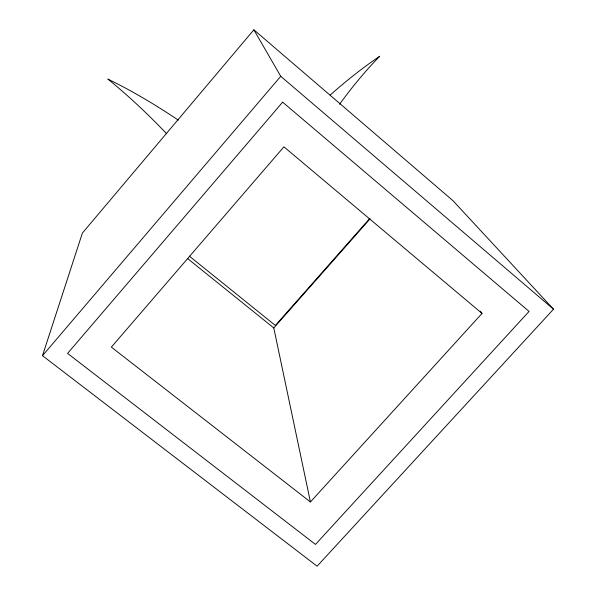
<?xml version="1.0" encoding="UTF-8"?>
<svg xmlns="http://www.w3.org/2000/svg" width="596" height="596" viewBox="0 0 596 596"><rect width="100%" height="100%" fill="white"/><g stroke="black" fill="none" stroke-linecap="round" stroke-linejoin="round"><path stroke-width="0.89" d="M42.502 355.693L82.367 233.103L253.881 29.8L452.841 200.569L553.498 309.205L317.102 566.2L42.502 355.693L280.746 76.303L253.881 29.8M339.578 104.293C351.796 87.359 365.117 71.2 379.726 56.27C362.346 68.048 345.829 81.071 330.199 95.084M369.997 218.196L275.359 325.453L189.312 256.094M480.361 311.186L482.022 313.429L310.419 501.959L273.788 327.956L369.654 219.313M178.331 120.124C155.705 104.993 132.305 90.95 107.801 79.059C128.706 95.881 148.166 114.439 166.724 133.802M310.419 501.959L111.355 347.125L283.927 146.825L482.022 313.429M187.68 258.612L273.788 327.956M280.746 76.303L553.498 309.205M282.66 102.162L67.586 353.406L315.485 544.416L529.062 311.425L282.66 102.162"/></g></svg>
